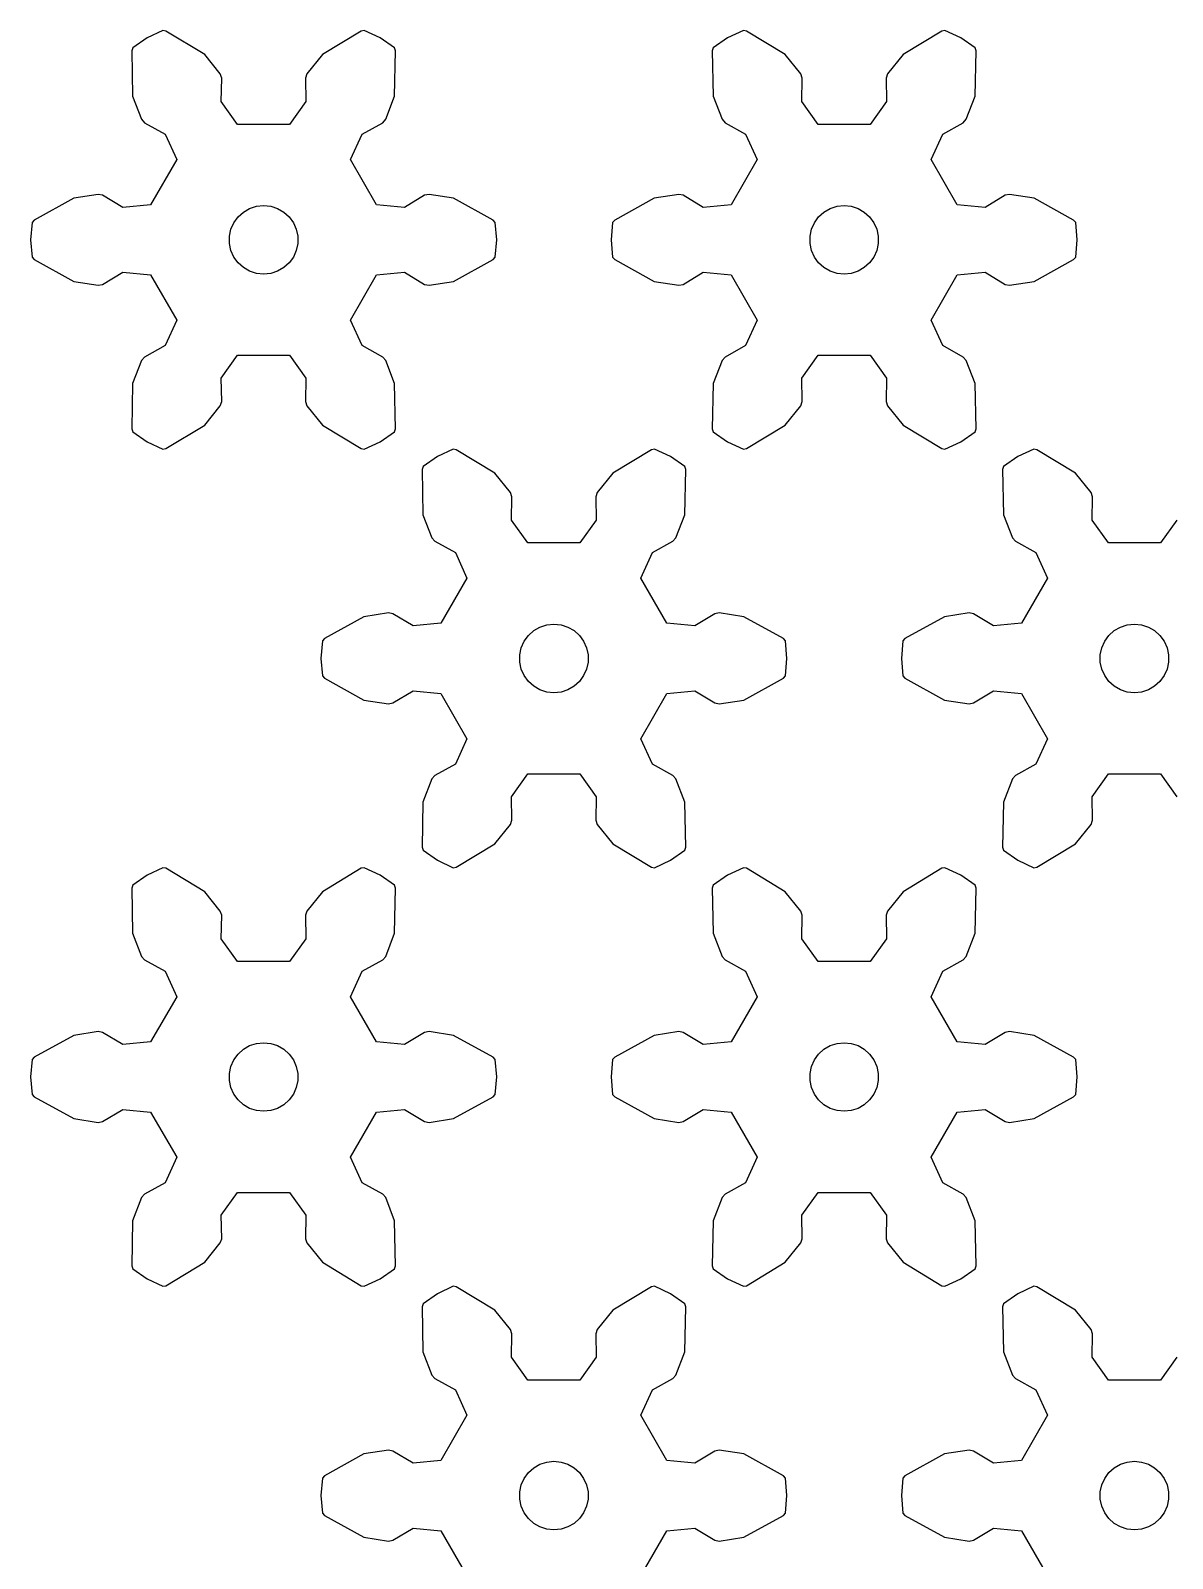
# Model space of a CAD drawing. Extents: x 0 to 198, y 0 to 238.
# Drawn here: x 0 to 49.9, y 171 to 237.8 of the extents above; entities that cross this region are included whole.
import ezdxf

# ---------------------------------------------------------------- set-up
doc = ezdxf.new("R2010")
doc.units = 0

msp = doc.modelspace()

# ---------------------------------------------------------------- linework, layer by layer
for p, q in [((5.786, 237.753), (5.093, 237.429)), ((5.919, 237.726), (5.786, 237.753)), ((7.61, 236.705), (5.919, 237.726)), ((14.452, 237.726), (12.761, 236.705)), ((14.586, 237.753), (14.452, 237.726)), ((15.279, 237.429), (14.586, 237.753)), ((31.158, 237.753), (30.465, 237.429)), ((31.291, 237.726), (31.158, 237.753)), ((32.982, 236.705), (31.291, 237.726)), ((39.824, 237.726), (38.133, 236.705)), ((39.958, 237.753), (39.824, 237.726)), ((40.651, 237.429), (39.958, 237.753)), ((4.467, 236.991), (4.423, 236.862)), ((5.093, 237.429), (4.467, 236.991)), ((15.905, 236.991), (15.279, 237.429)), ((15.949, 236.862), (15.905, 236.991)), ((29.839, 236.991), (29.795, 236.862)), ((30.465, 237.429), (29.839, 236.991)), ((41.277, 236.991), (40.651, 237.429)), ((41.321, 236.862), (41.277, 236.991)), ((4.423, 236.862), (4.461, 234.887)), ((8.292, 235.861), (7.61, 236.705)), ((12.761, 236.705), (12.08, 235.861)), ((15.911, 234.887), (15.949, 236.862)), ((29.795, 236.862), (29.833, 234.887)), ((33.664, 235.861), (32.982, 236.705)), ((38.133, 236.705), (37.452, 235.861)), ((41.282, 234.887), (41.321, 236.862)), ((8.355, 235.675), (8.292, 235.861)), ((8.335, 234.649), (8.355, 235.675)), ((12.08, 235.861), (12.017, 235.675)), ((12.017, 235.675), (12.037, 234.649)), ((33.727, 235.675), (33.664, 235.861)), ((33.707, 234.649), (33.727, 235.675)), ((37.452, 235.861), (37.389, 235.675)), ((37.389, 235.675), (37.409, 234.649)), ((4.461, 234.887), (4.852, 233.875)), ((9.047, 233.651), (8.335, 234.649)), ((12.037, 234.649), (11.324, 233.651)), ((15.52, 233.875), (15.911, 234.887)), ((29.833, 234.887), (30.224, 233.875)), ((34.419, 233.651), (33.707, 234.649)), ((37.409, 234.649), (36.696, 233.651)), ((40.891, 233.875), (41.282, 234.887)), ((4.852, 233.875), (4.981, 233.727)), ((4.981, 233.727), (5.88, 233.231)), ((11.324, 233.651), (9.047, 233.651)), ((14.491, 233.231), (15.391, 233.727)), ((15.391, 233.727), (15.52, 233.875)), ((30.224, 233.875), (30.353, 233.727)), ((30.353, 233.727), (31.252, 233.231)), ((36.696, 233.651), (34.419, 233.651)), ((39.863, 233.231), (40.763, 233.727)), ((40.763, 233.727), (40.891, 233.875)), ((5.88, 233.231), (6.388, 232.116)), ((13.984, 232.116), (14.491, 233.231)), ((31.252, 233.231), (31.76, 232.116)), ((39.356, 232.116), (39.863, 233.231)), ((6.388, 232.116), (5.249, 230.144)), ((15.123, 230.144), (13.984, 232.116)), ((31.76, 232.116), (30.621, 230.144)), ((40.494, 230.144), (39.356, 232.116)), ((1.886, 230.426), (0.156, 229.472)), ((2.958, 230.594), (1.886, 230.426)), ((3.15, 230.556), (2.958, 230.594)), ((4.029, 230.025), (3.15, 230.556)), ((17.222, 230.556), (16.342, 230.025)), ((17.414, 230.594), (17.222, 230.556)), ((18.486, 230.426), (17.414, 230.594)), ((20.216, 229.472), (18.486, 230.426)), ((27.258, 230.426), (25.528, 229.472)), ((28.33, 230.594), (27.258, 230.426)), ((28.522, 230.556), (28.33, 230.594)), ((29.401, 230.025), (28.522, 230.556)), ((42.594, 230.556), (41.714, 230.025)), ((42.786, 230.594), (42.594, 230.556)), ((43.858, 230.426), (42.786, 230.594)), ((45.587, 229.472), (43.858, 230.426)), ((5.249, 230.144), (4.029, 230.025)), ((9.071, 229.612), (9.304, 229.822)), ((9.304, 229.822), (9.576, 229.979)), ((9.576, 229.979), (9.874, 230.075)), ((9.874, 230.075), (10.186, 230.108)), ((10.186, 230.108), (10.498, 230.075)), ((10.498, 230.075), (10.796, 229.979)), ((10.796, 229.979), (11.068, 229.822)), ((11.068, 229.822), (11.301, 229.612)), ((16.342, 230.025), (15.123, 230.144)), ((30.621, 230.144), (29.401, 230.025)), ((34.443, 229.612), (34.676, 229.822)), ((34.676, 229.822), (34.948, 229.979)), ((34.948, 229.979), (35.246, 230.075)), ((35.246, 230.075), (35.558, 230.108)), ((35.558, 230.108), (35.87, 230.075)), ((35.87, 230.075), (36.168, 229.979)), ((36.168, 229.979), (36.439, 229.822)), ((36.439, 229.822), (36.672, 229.612)), ((41.714, 230.025), (40.494, 230.144)), ((0.067, 229.37), (0, 228.608)), ((0.156, 229.472), (0.067, 229.37)), ((8.694, 228.765), (8.759, 229.072)), ((8.759, 229.072), (8.887, 229.358)), ((8.887, 229.358), (9.071, 229.612)), ((11.301, 229.612), (11.485, 229.358)), ((11.485, 229.358), (11.613, 229.072)), ((11.613, 229.072), (11.678, 228.765)), ((20.305, 229.37), (20.216, 229.472)), ((20.372, 228.608), (20.305, 229.37)), ((25.438, 229.37), (25.372, 228.608)), ((25.528, 229.472), (25.438, 229.37)), ((34.066, 228.765), (34.131, 229.072)), ((34.131, 229.072), (34.259, 229.358)), ((34.259, 229.358), (34.443, 229.612)), ((36.672, 229.612), (36.857, 229.358)), ((36.857, 229.358), (36.984, 229.072)), ((36.984, 229.072), (37.05, 228.765)), ((45.677, 229.37), (45.587, 229.472)), ((45.744, 228.608), (45.677, 229.37)), ((0, 228.608), (0.067, 227.847)), ((8.694, 228.451), (8.694, 228.765)), ((8.759, 228.145), (8.694, 228.451)), ((11.678, 228.451), (11.613, 228.145)), ((11.678, 228.765), (11.678, 228.451)), ((20.305, 227.847), (20.372, 228.608)), ((25.372, 228.608), (25.438, 227.847)), ((34.066, 228.451), (34.066, 228.765)), ((34.131, 228.145), (34.066, 228.451)), ((37.05, 228.451), (36.984, 228.145)), ((37.05, 228.765), (37.05, 228.451)), ((45.677, 227.847), (45.744, 228.608)), ((0.067, 227.847), (0.156, 227.744)), ((0.156, 227.744), (1.886, 226.79)), ((8.887, 227.858), (8.759, 228.145)), ((9.071, 227.605), (8.887, 227.858)), ((11.485, 227.858), (11.301, 227.605)), ((11.613, 228.145), (11.485, 227.858)), ((18.486, 226.79), (20.216, 227.744)), ((20.216, 227.744), (20.305, 227.847)), ((25.438, 227.847), (25.528, 227.744)), ((25.528, 227.744), (27.258, 226.79)), ((34.259, 227.858), (34.131, 228.145)), ((34.443, 227.605), (34.259, 227.858)), ((36.857, 227.858), (36.672, 227.605)), ((36.984, 228.145), (36.857, 227.858)), ((43.858, 226.79), (45.587, 227.744)), ((45.587, 227.744), (45.677, 227.847)), ((3.15, 226.66), (4.029, 227.191)), ((4.029, 227.191), (5.249, 227.073)), ((5.249, 227.073), (6.388, 225.101)), ((9.304, 227.395), (9.071, 227.605)), ((9.576, 227.238), (9.304, 227.395)), ((9.874, 227.141), (9.576, 227.238)), ((10.186, 227.108), (9.874, 227.141)), ((10.498, 227.141), (10.186, 227.108)), ((10.796, 227.238), (10.498, 227.141)), ((11.068, 227.395), (10.796, 227.238)), ((11.301, 227.605), (11.068, 227.395)), ((13.984, 225.101), (15.123, 227.073)), ((15.123, 227.073), (16.342, 227.191)), ((16.342, 227.191), (17.222, 226.66)), ((28.522, 226.66), (29.401, 227.191)), ((29.401, 227.191), (30.621, 227.073)), ((30.621, 227.073), (31.76, 225.101)), ((34.676, 227.395), (34.443, 227.605)), ((34.948, 227.238), (34.676, 227.395)), ((35.246, 227.141), (34.948, 227.238)), ((35.558, 227.108), (35.246, 227.141)), ((35.87, 227.141), (35.558, 227.108)), ((36.168, 227.238), (35.87, 227.141)), ((36.439, 227.395), (36.168, 227.238)), ((36.672, 227.605), (36.439, 227.395)), ((39.356, 225.101), (40.494, 227.073)), ((40.494, 227.073), (41.714, 227.191)), ((41.714, 227.191), (42.594, 226.66)), ((1.886, 226.79), (2.958, 226.622)), ((2.958, 226.622), (3.15, 226.66)), ((17.222, 226.66), (17.414, 226.622)), ((17.414, 226.622), (18.486, 226.79)), ((27.258, 226.79), (28.33, 226.622)), ((28.33, 226.622), (28.522, 226.66)), ((42.594, 226.66), (42.786, 226.622)), ((42.786, 226.622), (43.858, 226.79)), ((6.388, 225.101), (5.88, 223.985)), ((14.491, 223.985), (13.984, 225.101)), ((31.76, 225.101), (31.252, 223.985)), ((39.863, 223.985), (39.356, 225.101)), ((5.88, 223.985), (4.981, 223.489)), ((15.391, 223.489), (14.491, 223.985)), ((31.252, 223.985), (30.353, 223.489)), ((40.763, 223.489), (39.863, 223.985)), ((4.852, 223.342), (4.461, 222.329)), ((4.981, 223.489), (4.852, 223.342)), ((8.335, 222.568), (9.047, 223.565)), ((9.047, 223.565), (11.324, 223.565)), ((11.324, 223.565), (12.037, 222.568)), ((15.52, 223.342), (15.391, 223.489)), ((15.911, 222.329), (15.52, 223.342)), ((30.224, 223.342), (29.833, 222.329)), ((30.353, 223.489), (30.224, 223.342)), ((33.707, 222.568), (34.419, 223.565)), ((34.419, 223.565), (36.696, 223.565)), ((36.696, 223.565), (37.409, 222.568)), ((40.891, 223.342), (40.763, 223.489)), ((41.282, 222.329), (40.891, 223.342)), ((4.461, 222.329), (4.423, 220.354)), ((8.355, 221.541), (8.335, 222.568)), ((12.037, 222.568), (12.017, 221.541)), ((15.949, 220.354), (15.911, 222.329)), ((29.833, 222.329), (29.795, 220.354)), ((33.727, 221.541), (33.707, 222.568)), ((37.409, 222.568), (37.389, 221.541)), ((41.321, 220.354), (41.282, 222.329)), ((7.61, 220.511), (8.292, 221.356)), ((8.292, 221.356), (8.355, 221.541)), ((12.017, 221.541), (12.08, 221.356)), ((12.08, 221.356), (12.761, 220.511)), ((32.982, 220.511), (33.664, 221.356)), ((33.664, 221.356), (33.727, 221.541)), ((37.389, 221.541), (37.452, 221.356)), ((37.452, 221.356), (38.133, 220.511)), ((4.423, 220.354), (4.467, 220.225)), ((5.919, 219.49), (7.61, 220.511)), ((12.761, 220.511), (14.452, 219.49)), ((15.905, 220.225), (15.949, 220.354)), ((29.795, 220.354), (29.839, 220.225)), ((31.291, 219.49), (32.982, 220.511)), ((38.133, 220.511), (39.824, 219.49)), ((41.277, 220.225), (41.321, 220.354)), ((4.467, 220.225), (5.093, 219.787)), ((5.093, 219.787), (5.786, 219.464)), ((14.586, 219.464), (15.279, 219.787)), ((15.279, 219.787), (15.905, 220.225)), ((29.839, 220.225), (30.465, 219.787)), ((30.465, 219.787), (31.158, 219.464)), ((39.958, 219.464), (40.651, 219.787)), ((40.651, 219.787), (41.277, 220.225)), ((5.786, 219.464), (5.919, 219.49)), ((14.452, 219.49), (14.586, 219.464)), ((17.779, 219.141), (17.153, 218.702)), ((18.472, 219.464), (17.779, 219.141)), ((18.605, 219.438), (18.472, 219.464)), ((20.296, 218.417), (18.605, 219.438)), ((27.138, 219.438), (25.447, 218.417)), ((27.272, 219.464), (27.138, 219.438)), ((27.965, 219.141), (27.272, 219.464)), ((28.591, 218.702), (27.965, 219.141)), ((31.158, 219.464), (31.291, 219.49)), ((39.824, 219.49), (39.958, 219.464)), ((43.151, 219.141), (42.525, 218.702)), ((43.844, 219.464), (43.151, 219.141)), ((43.977, 219.438), (43.844, 219.464)), ((45.668, 218.417), (43.977, 219.438)), ((17.153, 218.702), (17.109, 218.574)), ((17.109, 218.574), (17.147, 216.599)), ((20.978, 217.572), (20.296, 218.417)), ((25.447, 218.417), (24.766, 217.572)), ((28.635, 218.574), (28.591, 218.702)), ((28.596, 216.599), (28.635, 218.574)), ((42.525, 218.702), (42.48, 218.574)), ((42.48, 218.574), (42.519, 216.599)), ((46.349, 217.572), (45.668, 218.417)), ((21.041, 217.387), (20.978, 217.572)), ((21.021, 216.36), (21.041, 217.387)), ((24.766, 217.572), (24.703, 217.387)), ((24.703, 217.387), (24.723, 216.36)), ((46.413, 217.387), (46.349, 217.572)), ((46.393, 216.36), (46.413, 217.387)), ((17.147, 216.599), (17.538, 215.586)), ((21.733, 215.363), (21.021, 216.36)), ((24.723, 216.36), (24.01, 215.363)), ((28.205, 215.586), (28.596, 216.599)), ((42.519, 216.599), (42.91, 215.586)), ((47.105, 215.363), (46.393, 216.36)), ((50.095, 216.36), (49.382, 215.363)), ((17.538, 215.586), (17.667, 215.439)), ((17.667, 215.439), (18.566, 214.943)), ((24.01, 215.363), (21.733, 215.363)), ((27.177, 214.943), (28.077, 215.439)), ((28.077, 215.439), (28.205, 215.586)), ((42.91, 215.586), (43.039, 215.439)), ((43.039, 215.439), (43.938, 214.943)), ((49.382, 215.363), (47.105, 215.363)), ((18.566, 214.943), (19.074, 213.827)), ((26.67, 213.827), (27.177, 214.943)), ((43.938, 214.943), (44.446, 213.827)), ((19.074, 213.827), (17.935, 211.855)), ((27.808, 211.855), (26.67, 213.827)), ((44.446, 213.827), (43.307, 211.855)), ((15.644, 212.305), (14.572, 212.138)), ((15.836, 212.268), (15.644, 212.305)), ((30.1, 212.305), (29.908, 212.268)), ((31.172, 212.138), (30.1, 212.305)), ((41.016, 212.305), (39.943, 212.138)), ((41.208, 212.268), (41.016, 212.305)), ((14.572, 212.138), (12.842, 211.184)), ((16.715, 211.737), (15.836, 212.268)), ((17.935, 211.855), (16.715, 211.737)), ((21.99, 211.533), (22.262, 211.69)), ((22.262, 211.69), (22.56, 211.787)), ((22.56, 211.787), (22.872, 211.82)), ((22.872, 211.82), (23.184, 211.787)), ((23.184, 211.787), (23.482, 211.69)), ((23.482, 211.69), (23.754, 211.533)), ((29.028, 211.737), (27.808, 211.855)), ((29.908, 212.268), (29.028, 211.737)), ((32.902, 211.184), (31.172, 212.138)), ((39.943, 212.138), (38.214, 211.184)), ((42.087, 211.737), (41.208, 212.268)), ((43.307, 211.855), (42.087, 211.737)), ((47.362, 211.533), (47.634, 211.69)), ((47.634, 211.69), (47.932, 211.787)), ((47.932, 211.787), (48.244, 211.82)), ((48.244, 211.82), (48.556, 211.787)), ((48.556, 211.787), (48.854, 211.69)), ((48.854, 211.69), (49.125, 211.533)), ((12.753, 211.081), (12.686, 210.32)), ((12.842, 211.184), (12.753, 211.081)), ((21.445, 210.783), (21.573, 211.07)), ((21.573, 211.07), (21.757, 211.323)), ((21.757, 211.323), (21.99, 211.533)), ((23.754, 211.533), (23.987, 211.323)), ((23.987, 211.323), (24.171, 211.07)), ((24.171, 211.07), (24.298, 210.783)), ((32.991, 211.081), (32.902, 211.184)), ((33.058, 210.32), (32.991, 211.081)), ((38.124, 211.081), (38.058, 210.32)), ((38.214, 211.184), (38.124, 211.081)), ((46.817, 210.783), (46.945, 211.07)), ((46.945, 211.07), (47.129, 211.323)), ((47.129, 211.323), (47.362, 211.533)), ((49.125, 211.533), (49.358, 211.323)), ((49.358, 211.323), (49.543, 211.07)), ((49.543, 211.07), (49.67, 210.783)), ((12.686, 210.32), (12.753, 209.558)), ((21.38, 210.476), (21.445, 210.783)), ((21.38, 210.163), (21.38, 210.476)), ((24.298, 210.783), (24.364, 210.476)), ((24.364, 210.476), (24.364, 210.163)), ((32.991, 209.558), (33.058, 210.32)), ((38.058, 210.32), (38.124, 209.558)), ((46.752, 210.476), (46.817, 210.783)), ((46.752, 210.163), (46.752, 210.476)), ((49.67, 210.783), (49.735, 210.476)), ((49.735, 210.476), (49.735, 210.163)), ((21.445, 209.856), (21.38, 210.163)), ((21.573, 209.57), (21.445, 209.856)), ((24.298, 209.856), (24.171, 209.57)), ((24.364, 210.163), (24.298, 209.856)), ((46.817, 209.856), (46.752, 210.163)), ((46.945, 209.57), (46.817, 209.856)), ((49.67, 209.856), (49.543, 209.57)), ((49.735, 210.163), (49.67, 209.856)), ((12.753, 209.558), (12.842, 209.455)), ((12.842, 209.455), (14.572, 208.501)), ((21.757, 209.316), (21.573, 209.57)), ((21.99, 209.106), (21.757, 209.316)), ((22.262, 208.949), (21.99, 209.106)), ((22.56, 208.852), (22.262, 208.949)), ((23.482, 208.949), (23.184, 208.852)), ((23.754, 209.106), (23.482, 208.949)), ((23.987, 209.316), (23.754, 209.106)), ((24.171, 209.57), (23.987, 209.316)), ((31.172, 208.501), (32.902, 209.455)), ((32.902, 209.455), (32.991, 209.558)), ((38.124, 209.558), (38.214, 209.455)), ((38.214, 209.455), (39.943, 208.501)), ((47.129, 209.316), (46.945, 209.57)), ((47.362, 209.106), (47.129, 209.316)), ((47.634, 208.949), (47.362, 209.106)), ((47.932, 208.852), (47.634, 208.949)), ((48.854, 208.949), (48.556, 208.852)), ((49.125, 209.106), (48.854, 208.949)), ((49.358, 209.316), (49.125, 209.106)), ((49.543, 209.57), (49.358, 209.316)), ((14.572, 208.501), (15.644, 208.334)), ((15.644, 208.334), (15.836, 208.372)), ((15.836, 208.372), (16.715, 208.902)), ((16.715, 208.902), (17.935, 208.784)), ((17.935, 208.784), (19.074, 206.812)), ((22.872, 208.82), (22.56, 208.852)), ((23.184, 208.852), (22.872, 208.82)), ((26.67, 206.812), (27.808, 208.784)), ((27.808, 208.784), (29.028, 208.902)), ((29.028, 208.902), (29.908, 208.372)), ((29.908, 208.372), (30.1, 208.334)), ((30.1, 208.334), (31.172, 208.501)), ((39.943, 208.501), (41.016, 208.334)), ((41.016, 208.334), (41.208, 208.372)), ((41.208, 208.372), (42.087, 208.902)), ((42.087, 208.902), (43.307, 208.784)), ((43.307, 208.784), (44.446, 206.812)), ((48.244, 208.82), (47.932, 208.852)), ((48.556, 208.852), (48.244, 208.82)), ((19.074, 206.812), (18.566, 205.696)), ((27.177, 205.696), (26.67, 206.812)), ((44.446, 206.812), (43.938, 205.696)), ((18.566, 205.696), (17.667, 205.2)), ((28.077, 205.2), (27.177, 205.696)), ((43.938, 205.696), (43.039, 205.2)), ((17.538, 205.053), (17.147, 204.04)), ((17.667, 205.2), (17.538, 205.053)), ((21.021, 204.279), (21.733, 205.277)), ((21.733, 205.277), (24.01, 205.277)), ((24.01, 205.277), (24.723, 204.279)), ((28.205, 205.053), (28.077, 205.2)), ((28.596, 204.04), (28.205, 205.053)), ((42.91, 205.053), (42.519, 204.04)), ((43.039, 205.2), (42.91, 205.053)), ((46.393, 204.279), (47.105, 205.277)), ((47.105, 205.277), (49.382, 205.277)), ((49.382, 205.277), (50.095, 204.279)), ((21.041, 203.252), (21.021, 204.279)), ((24.723, 204.279), (24.703, 203.252)), ((46.413, 203.252), (46.393, 204.279)), ((17.147, 204.04), (17.109, 202.066)), ((28.635, 202.066), (28.596, 204.04)), ((42.519, 204.04), (42.48, 202.066)), ((20.296, 202.222), (20.978, 203.067)), ((20.978, 203.067), (21.041, 203.252)), ((24.703, 203.252), (24.766, 203.067)), ((24.766, 203.067), (25.447, 202.222)), ((45.668, 202.222), (46.349, 203.067)), ((46.349, 203.067), (46.413, 203.252)), ((17.109, 202.066), (17.153, 201.937)), ((17.153, 201.937), (17.779, 201.498)), ((18.605, 201.201), (20.296, 202.222)), ((25.447, 202.222), (27.138, 201.201)), ((27.965, 201.498), (28.591, 201.937)), ((28.591, 201.937), (28.635, 202.066)), ((42.48, 202.066), (42.525, 201.937)), ((42.525, 201.937), (43.151, 201.498)), ((43.977, 201.201), (45.668, 202.222)), ((5.786, 201.175), (5.093, 200.852)), ((5.919, 201.149), (5.786, 201.175)), ((7.61, 200.128), (5.919, 201.149)), ((14.452, 201.149), (12.761, 200.128)), ((14.586, 201.175), (14.452, 201.149)), ((15.279, 200.852), (14.586, 201.175)), ((17.779, 201.498), (18.472, 201.175)), ((18.472, 201.175), (18.605, 201.201)), ((27.138, 201.201), (27.272, 201.175)), ((27.272, 201.175), (27.965, 201.498)), ((31.158, 201.175), (30.465, 200.852)), ((31.291, 201.149), (31.158, 201.175)), ((32.982, 200.128), (31.291, 201.149)), ((39.824, 201.149), (38.133, 200.128)), ((39.958, 201.175), (39.824, 201.149)), ((40.651, 200.852), (39.958, 201.175)), ((43.151, 201.498), (43.844, 201.175)), ((43.844, 201.175), (43.977, 201.201)), ((4.467, 200.414), (4.423, 200.285)), ((4.423, 200.285), (4.461, 198.31)), ((5.093, 200.852), (4.467, 200.414)), ((15.905, 200.414), (15.279, 200.852)), ((15.949, 200.285), (15.905, 200.414)), ((15.911, 198.31), (15.949, 200.285)), ((29.839, 200.414), (29.795, 200.285)), ((29.795, 200.285), (29.833, 198.31)), ((30.465, 200.852), (29.839, 200.414)), ((41.277, 200.414), (40.651, 200.852)), ((41.321, 200.285), (41.277, 200.414)), ((41.282, 198.31), (41.321, 200.285)), ((8.292, 199.283), (7.61, 200.128)), ((12.761, 200.128), (12.08, 199.283)), ((33.664, 199.283), (32.982, 200.128)), ((38.133, 200.128), (37.452, 199.283)), ((8.355, 199.098), (8.292, 199.283)), ((8.335, 198.071), (8.355, 199.098)), ((12.08, 199.283), (12.017, 199.098)), ((12.017, 199.098), (12.037, 198.071)), ((33.727, 199.098), (33.664, 199.283)), ((33.707, 198.071), (33.727, 199.098)), ((37.452, 199.283), (37.389, 199.098)), ((37.389, 199.098), (37.409, 198.071)), ((4.461, 198.31), (4.852, 197.298)), ((15.52, 197.298), (15.911, 198.31)), ((29.833, 198.31), (30.224, 197.298)), ((40.891, 197.298), (41.282, 198.31)), ((9.047, 197.074), (8.335, 198.071)), ((12.037, 198.071), (11.324, 197.074)), ((34.419, 197.074), (33.707, 198.071)), ((37.409, 198.071), (36.696, 197.074)), ((4.852, 197.298), (4.981, 197.15)), ((4.981, 197.15), (5.88, 196.654)), ((11.324, 197.074), (9.047, 197.074)), ((14.491, 196.654), (15.391, 197.15)), ((15.391, 197.15), (15.52, 197.298)), ((30.224, 197.298), (30.353, 197.15)), ((30.353, 197.15), (31.252, 196.654)), ((36.696, 197.074), (34.419, 197.074)), ((39.863, 196.654), (40.763, 197.15)), ((40.763, 197.15), (40.891, 197.298)), ((5.88, 196.654), (6.388, 195.538)), ((13.984, 195.538), (14.491, 196.654)), ((31.252, 196.654), (31.76, 195.538)), ((39.356, 195.538), (39.863, 196.654)), ((6.388, 195.538), (5.249, 193.566)), ((15.123, 193.566), (13.984, 195.538)), ((31.76, 195.538), (30.621, 193.566)), ((40.494, 193.566), (39.356, 195.538)), ((1.886, 193.849), (0.156, 192.895)), ((2.958, 194.017), (1.886, 193.849)), ((3.15, 193.979), (2.958, 194.017)), ((4.029, 193.448), (3.15, 193.979)), ((17.222, 193.979), (16.342, 193.448)), ((17.414, 194.017), (17.222, 193.979)), ((18.486, 193.849), (17.414, 194.017)), ((20.216, 192.895), (18.486, 193.849)), ((27.258, 193.849), (25.528, 192.895)), ((28.33, 194.017), (27.258, 193.849)), ((28.522, 193.979), (28.33, 194.017)), ((29.401, 193.448), (28.522, 193.979)), ((42.594, 193.979), (41.714, 193.448)), ((42.786, 194.017), (42.594, 193.979)), ((43.858, 193.849), (42.786, 194.017)), ((45.587, 192.895), (43.858, 193.849)), ((5.249, 193.566), (4.029, 193.448)), ((8.887, 192.781), (9.071, 193.035)), ((9.071, 193.035), (9.304, 193.244)), ((9.304, 193.244), (9.576, 193.401)), ((9.576, 193.401), (9.874, 193.498)), ((9.874, 193.498), (10.186, 193.531)), ((10.186, 193.531), (10.498, 193.498)), ((10.498, 193.498), (10.796, 193.401)), ((10.796, 193.401), (11.068, 193.244)), ((11.068, 193.244), (11.301, 193.035)), ((11.301, 193.035), (11.485, 192.781)), ((16.342, 193.448), (15.123, 193.566)), ((30.621, 193.566), (29.401, 193.448)), ((34.259, 192.781), (34.443, 193.035)), ((34.443, 193.035), (34.676, 193.244)), ((34.676, 193.244), (34.948, 193.401)), ((34.948, 193.401), (35.246, 193.498)), ((35.246, 193.498), (35.558, 193.531)), ((35.558, 193.531), (35.87, 193.498)), ((35.87, 193.498), (36.168, 193.401)), ((36.168, 193.401), (36.439, 193.244)), ((36.439, 193.244), (36.672, 193.035)), ((36.672, 193.035), (36.857, 192.781)), ((41.714, 193.448), (40.494, 193.566)), ((0.067, 192.792), (0, 192.031)), ((0.156, 192.895), (0.067, 192.792)), ((8.694, 192.188), (8.759, 192.494)), ((8.759, 192.494), (8.887, 192.781)), ((11.485, 192.781), (11.613, 192.494)), ((11.613, 192.494), (11.678, 192.188)), ((20.305, 192.792), (20.216, 192.895)), ((20.372, 192.031), (20.305, 192.792)), ((25.438, 192.792), (25.372, 192.031)), ((25.528, 192.895), (25.438, 192.792)), ((34.066, 192.188), (34.131, 192.494)), ((34.131, 192.494), (34.259, 192.781)), ((36.857, 192.781), (36.984, 192.494)), ((36.984, 192.494), (37.05, 192.188)), ((45.677, 192.792), (45.587, 192.895)), ((45.744, 192.031), (45.677, 192.792)), ((0, 192.031), (0.067, 191.269)), ((8.694, 191.874), (8.694, 192.188)), ((8.759, 191.567), (8.694, 191.874)), ((11.678, 191.874), (11.613, 191.567)), ((11.678, 192.188), (11.678, 191.874)), ((20.305, 191.269), (20.372, 192.031)), ((25.372, 192.031), (25.438, 191.269)), ((34.066, 191.874), (34.066, 192.188)), ((34.131, 191.567), (34.066, 191.874)), ((37.05, 191.874), (36.984, 191.567)), ((37.05, 192.188), (37.05, 191.874)), ((45.677, 191.269), (45.744, 192.031)), ((0.067, 191.269), (0.156, 191.167)), ((0.156, 191.167), (1.886, 190.213)), ((8.887, 191.281), (8.759, 191.567)), ((9.071, 191.027), (8.887, 191.281)), ((9.304, 190.817), (9.071, 191.027)), ((11.301, 191.027), (11.068, 190.817)), ((11.485, 191.281), (11.301, 191.027)), ((11.613, 191.567), (11.485, 191.281)), ((18.486, 190.213), (20.216, 191.167)), ((20.216, 191.167), (20.305, 191.269)), ((25.438, 191.269), (25.528, 191.167)), ((25.528, 191.167), (27.258, 190.213)), ((34.259, 191.281), (34.131, 191.567)), ((34.443, 191.027), (34.259, 191.281)), ((34.676, 190.817), (34.443, 191.027)), ((36.672, 191.027), (36.439, 190.817)), ((36.857, 191.281), (36.672, 191.027)), ((36.984, 191.567), (36.857, 191.281)), ((43.858, 190.213), (45.587, 191.167)), ((45.587, 191.167), (45.677, 191.269)), ((3.15, 190.083), (4.029, 190.614)), ((4.029, 190.614), (5.249, 190.495)), ((5.249, 190.495), (6.388, 188.523)), ((9.576, 190.661), (9.304, 190.817)), ((9.874, 190.564), (9.576, 190.661)), ((10.186, 190.531), (9.874, 190.564)), ((10.498, 190.564), (10.186, 190.531)), ((10.796, 190.661), (10.498, 190.564)), ((11.068, 190.817), (10.796, 190.661)), ((13.984, 188.523), (15.123, 190.495)), ((15.123, 190.495), (16.342, 190.614)), ((16.342, 190.614), (17.222, 190.083)), ((28.522, 190.083), (29.401, 190.614)), ((29.401, 190.614), (30.621, 190.495)), ((30.621, 190.495), (31.76, 188.523)), ((34.948, 190.661), (34.676, 190.817)), ((35.246, 190.564), (34.948, 190.661)), ((35.558, 190.531), (35.246, 190.564)), ((35.87, 190.564), (35.558, 190.531)), ((36.168, 190.661), (35.87, 190.564)), ((36.439, 190.817), (36.168, 190.661)), ((39.356, 188.523), (40.494, 190.495)), ((40.494, 190.495), (41.714, 190.614)), ((41.714, 190.614), (42.594, 190.083)), ((1.886, 190.213), (2.958, 190.045)), ((2.958, 190.045), (3.15, 190.083)), ((17.222, 190.083), (17.414, 190.045)), ((17.414, 190.045), (18.486, 190.213)), ((27.258, 190.213), (28.33, 190.045)), ((28.33, 190.045), (28.522, 190.083)), ((42.594, 190.083), (42.786, 190.045)), ((42.786, 190.045), (43.858, 190.213)), ((6.388, 188.523), (5.88, 187.408)), ((14.491, 187.408), (13.984, 188.523)), ((31.76, 188.523), (31.252, 187.408)), ((39.863, 187.408), (39.356, 188.523)), ((5.88, 187.408), (4.981, 186.912)), ((8.335, 185.991), (9.047, 186.988)), ((9.047, 186.988), (11.324, 186.988)), ((11.324, 186.988), (12.037, 185.991)), ((15.391, 186.912), (14.491, 187.408)), ((31.252, 187.408), (30.353, 186.912)), ((33.707, 185.991), (34.419, 186.988)), ((34.419, 186.988), (36.696, 186.988)), ((36.696, 186.988), (37.409, 185.991)), ((40.763, 186.912), (39.863, 187.408)), ((4.852, 186.764), (4.461, 185.752)), ((4.981, 186.912), (4.852, 186.764)), ((15.52, 186.764), (15.391, 186.912)), ((15.911, 185.752), (15.52, 186.764)), ((30.224, 186.764), (29.833, 185.752)), ((30.353, 186.912), (30.224, 186.764)), ((40.891, 186.764), (40.763, 186.912)), ((41.282, 185.752), (40.891, 186.764)), ((4.461, 185.752), (4.423, 183.777)), ((8.355, 184.964), (8.335, 185.991)), ((12.037, 185.991), (12.017, 184.964)), ((15.949, 183.777), (15.911, 185.752)), ((29.833, 185.752), (29.795, 183.777)), ((33.727, 184.964), (33.707, 185.991)), ((37.409, 185.991), (37.389, 184.964)), ((41.321, 183.777), (41.282, 185.752)), ((8.292, 184.779), (8.355, 184.964)), ((12.017, 184.964), (12.08, 184.779)), ((33.664, 184.779), (33.727, 184.964)), ((37.389, 184.964), (37.452, 184.779)), ((7.61, 183.934), (8.292, 184.779)), ((12.08, 184.779), (12.761, 183.934)), ((32.982, 183.934), (33.664, 184.779)), ((37.452, 184.779), (38.133, 183.934)), ((4.423, 183.777), (4.467, 183.648)), ((4.467, 183.648), (5.093, 183.21)), ((5.919, 182.913), (7.61, 183.934)), ((12.761, 183.934), (14.452, 182.913)), ((15.279, 183.21), (15.905, 183.648)), ((15.905, 183.648), (15.949, 183.777)), ((29.795, 183.777), (29.839, 183.648)), ((29.839, 183.648), (30.465, 183.21)), ((31.291, 182.913), (32.982, 183.934)), ((38.133, 183.934), (39.824, 182.913)), ((40.651, 183.21), (41.277, 183.648)), ((41.277, 183.648), (41.321, 183.777)), ((5.093, 183.21), (5.786, 182.887)), ((14.586, 182.887), (15.279, 183.21)), ((30.465, 183.21), (31.158, 182.887)), ((39.958, 182.887), (40.651, 183.21)), ((5.786, 182.887), (5.919, 182.913)), ((14.452, 182.913), (14.586, 182.887)), ((17.779, 182.564), (17.153, 182.125)), ((18.472, 182.887), (17.779, 182.564)), ((18.605, 182.86), (18.472, 182.887)), ((20.296, 181.84), (18.605, 182.86)), ((27.138, 182.86), (25.447, 181.84)), ((27.272, 182.887), (27.138, 182.86)), ((27.965, 182.564), (27.272, 182.887)), ((28.591, 182.125), (27.965, 182.564)), ((31.158, 182.887), (31.291, 182.913)), ((39.824, 182.913), (39.958, 182.887)), ((43.151, 182.564), (42.525, 182.125)), ((43.844, 182.887), (43.151, 182.564)), ((43.977, 182.86), (43.844, 182.887)), ((45.668, 181.84), (43.977, 182.86)), ((17.153, 182.125), (17.109, 181.996)), ((17.109, 181.996), (17.147, 180.021)), ((20.978, 180.995), (20.296, 181.84)), ((25.447, 181.84), (24.766, 180.995)), ((28.635, 181.996), (28.591, 182.125)), ((28.596, 180.021), (28.635, 181.996)), ((42.525, 182.125), (42.48, 181.996)), ((42.48, 181.996), (42.519, 180.021)), ((46.349, 180.995), (45.668, 181.84)), ((21.041, 180.809), (20.978, 180.995)), ((24.766, 180.995), (24.703, 180.809)), ((46.413, 180.809), (46.349, 180.995)), ((21.021, 179.783), (21.041, 180.809)), ((24.703, 180.809), (24.723, 179.783)), ((46.393, 179.783), (46.413, 180.809)), ((17.147, 180.021), (17.538, 179.009)), ((21.733, 178.785), (21.021, 179.783)), ((24.723, 179.783), (24.01, 178.785)), ((28.205, 179.009), (28.596, 180.021)), ((42.519, 180.021), (42.91, 179.009)), ((47.105, 178.785), (46.393, 179.783)), ((50.095, 179.783), (49.382, 178.785)), ((17.538, 179.009), (17.667, 178.861)), ((28.077, 178.861), (28.205, 179.009)), ((42.91, 179.009), (43.039, 178.861)), ((17.667, 178.861), (18.566, 178.365)), ((18.566, 178.365), (19.074, 177.25)), ((24.01, 178.785), (21.733, 178.785)), ((26.67, 177.25), (27.177, 178.365)), ((27.177, 178.365), (28.077, 178.861)), ((43.039, 178.861), (43.938, 178.365)), ((43.938, 178.365), (44.446, 177.25)), ((49.382, 178.785), (47.105, 178.785)), ((19.074, 177.25), (17.935, 175.278)), ((27.808, 175.278), (26.67, 177.25)), ((44.446, 177.25), (43.307, 175.278)), ((15.644, 175.728), (14.572, 175.56)), ((15.836, 175.69), (15.644, 175.728)), ((16.715, 175.159), (15.836, 175.69)), ((29.908, 175.69), (29.028, 175.159)), ((30.1, 175.728), (29.908, 175.69)), ((31.172, 175.56), (30.1, 175.728)), ((41.016, 175.728), (39.943, 175.56)), ((41.208, 175.69), (41.016, 175.728)), ((42.087, 175.159), (41.208, 175.69)), ((14.572, 175.56), (12.842, 174.606)), ((17.935, 175.278), (16.715, 175.159)), ((21.757, 174.746), (21.99, 174.956)), ((21.99, 174.956), (22.262, 175.113)), ((22.262, 175.113), (22.56, 175.209)), ((22.56, 175.209), (22.872, 175.242)), ((22.872, 175.242), (23.184, 175.209)), ((23.184, 175.209), (23.482, 175.113)), ((23.482, 175.113), (23.754, 174.956)), ((23.754, 174.956), (23.987, 174.746)), ((29.028, 175.159), (27.808, 175.278)), ((32.902, 174.606), (31.172, 175.56)), ((39.943, 175.56), (38.214, 174.606)), ((43.307, 175.278), (42.087, 175.159)), ((47.129, 174.746), (47.362, 174.956)), ((47.362, 174.956), (47.634, 175.113)), ((47.634, 175.113), (47.932, 175.209)), ((47.932, 175.209), (48.244, 175.242)), ((48.244, 175.242), (48.556, 175.209)), ((48.556, 175.209), (48.854, 175.113)), ((48.854, 175.113), (49.125, 174.956)), ((49.125, 174.956), (49.358, 174.746)), ((12.753, 174.504), (12.686, 173.742)), ((12.842, 174.606), (12.753, 174.504)), ((21.445, 174.206), (21.573, 174.492)), ((21.573, 174.492), (21.757, 174.746)), ((23.987, 174.746), (24.171, 174.492)), ((24.171, 174.492), (24.298, 174.206)), ((32.991, 174.504), (32.902, 174.606)), ((33.058, 173.742), (32.991, 174.504)), ((38.124, 174.504), (38.058, 173.742)), ((38.214, 174.606), (38.124, 174.504)), ((46.817, 174.206), (46.945, 174.492)), ((46.945, 174.492), (47.129, 174.746)), ((49.358, 174.746), (49.543, 174.492)), ((49.543, 174.492), (49.67, 174.206)), ((12.686, 173.742), (12.753, 172.981)), ((21.38, 173.899), (21.445, 174.206)), ((21.38, 173.585), (21.38, 173.899)), ((21.445, 173.279), (21.38, 173.585)), ((24.298, 174.206), (24.364, 173.899)), ((24.364, 173.585), (24.298, 173.279)), ((24.364, 173.899), (24.364, 173.585)), ((32.991, 172.981), (33.058, 173.742)), ((38.058, 173.742), (38.124, 172.981)), ((46.752, 173.899), (46.817, 174.206)), ((46.752, 173.585), (46.752, 173.899)), ((46.817, 173.279), (46.752, 173.585)), ((49.67, 174.206), (49.735, 173.899)), ((49.735, 173.585), (49.67, 173.279)), ((49.735, 173.899), (49.735, 173.585)), ((12.753, 172.981), (12.842, 172.878)), ((21.573, 172.992), (21.445, 173.279)), ((21.757, 172.739), (21.573, 172.992)), ((24.171, 172.992), (23.987, 172.739)), ((24.298, 173.279), (24.171, 172.992)), ((32.902, 172.878), (32.991, 172.981)), ((38.124, 172.981), (38.214, 172.878)), ((46.945, 172.992), (46.817, 173.279)), ((47.129, 172.739), (46.945, 172.992)), ((49.543, 172.992), (49.358, 172.739)), ((49.67, 173.279), (49.543, 172.992)), ((12.842, 172.878), (14.572, 171.924)), ((15.836, 171.794), (16.715, 172.325)), ((16.715, 172.325), (17.935, 172.207)), ((21.99, 172.529), (21.757, 172.739)), ((22.262, 172.372), (21.99, 172.529)), ((22.56, 172.275), (22.262, 172.372)), ((22.872, 172.242), (22.56, 172.275)), ((23.184, 172.275), (22.872, 172.242)), ((23.482, 172.372), (23.184, 172.275)), ((23.754, 172.529), (23.482, 172.372)), ((23.987, 172.739), (23.754, 172.529)), ((27.808, 172.207), (29.028, 172.325)), ((29.028, 172.325), (29.908, 171.794)), ((31.172, 171.924), (32.902, 172.878)), ((38.214, 172.878), (39.943, 171.924)), ((41.208, 171.794), (42.087, 172.325)), ((42.087, 172.325), (43.307, 172.207)), ((47.362, 172.529), (47.129, 172.739)), ((47.634, 172.372), (47.362, 172.529)), ((47.932, 172.275), (47.634, 172.372)), ((48.244, 172.242), (47.932, 172.275)), ((48.556, 172.275), (48.244, 172.242)), ((48.854, 172.372), (48.556, 172.275)), ((49.125, 172.529), (48.854, 172.372)), ((49.358, 172.739), (49.125, 172.529)), ((14.572, 171.924), (15.644, 171.757)), ((15.644, 171.757), (15.836, 171.794)), ((17.935, 172.207), (19.074, 170.235)), ((26.67, 170.235), (27.808, 172.207)), ((29.908, 171.794), (30.1, 171.757)), ((30.1, 171.757), (31.172, 171.924)), ((39.943, 171.924), (41.016, 171.757)), ((41.016, 171.757), (41.208, 171.794)), ((43.307, 172.207), (44.446, 170.235))]:
    msp.add_line(p, q)

doc.saveas('drawing.dxf')
